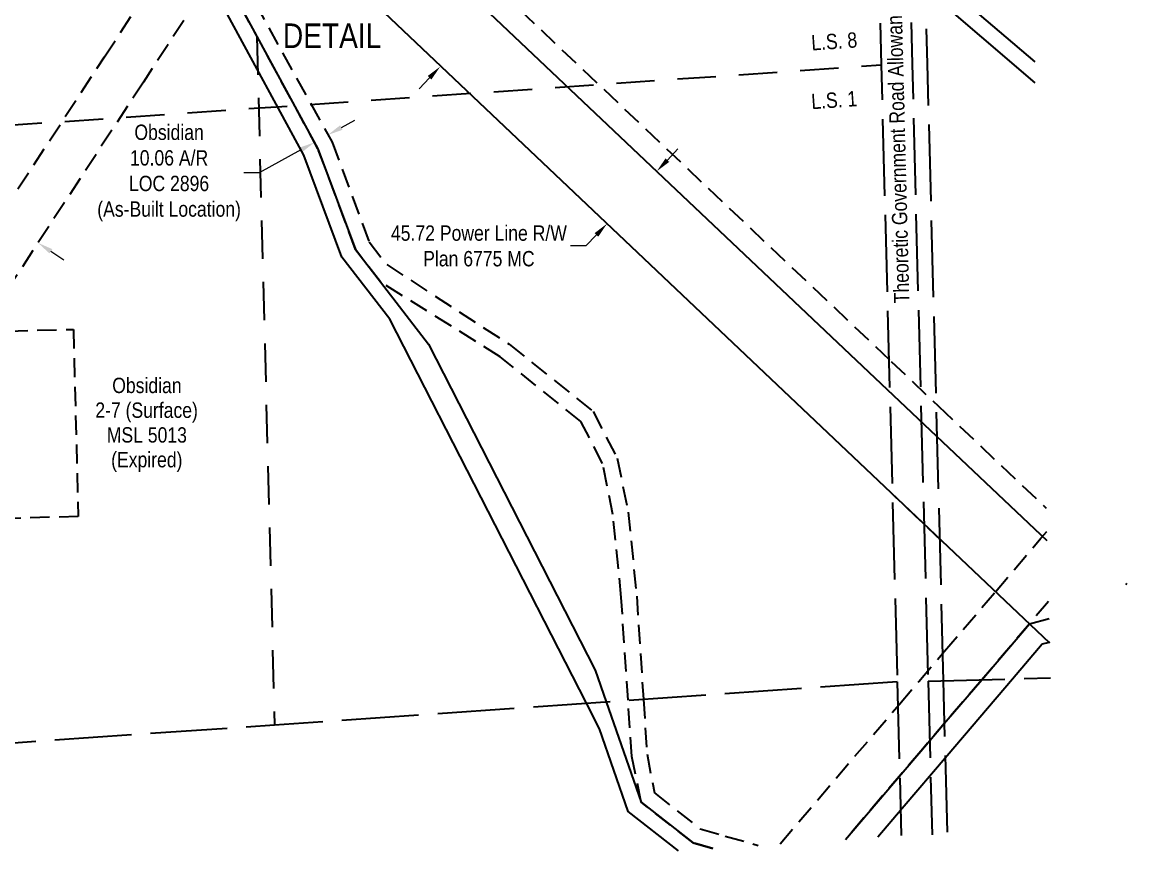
# Model space of a CAD drawing. Extents: x 624262 to 627763, y 5838588 to 5842051.
# Drawn here: x 625299 to 626019, y 5838634 to 5839174 of the extents above; entities that cross this region are included whole.
import ezdxf
from ezdxf.enums import TextEntityAlignment as Align

# ---------------------------------------------------------------- set-up
doc = ezdxf.new("R2010")
doc.units = 0
doc.header["$LTSCALE"] = 5
doc.header["$PDSIZE"] = 0.5
for name, pattern in [('foc-ACCESSROAD', [3.75, 2.5, -1.25]), ('foc-FLOWLINE', [3.75, 2.5, -1.25]), ('foc-LSD', [8, 5, -3]), ('foc-UNSURVEYED', [12.5, 10, -2.5])]:
    doc.linetypes.add(name, pattern=pattern)
doc.layers.get('Defpoints').update_dxf_attribs({"color": 9})
for name, color, linetype in [('C-AR', 13, 'foc-ACCESSROAD'), ('C-RW', 13, 'Continuous'), ('C-WS', 13, 'foc-ACCESSROAD'), ('DETAIL-T', 7, 'Continuous'), ('F-EZE', 190, 'foc-FLOWLINE'), ('F-RW', 190, 'Continuous'), ('L-ROAD-T', 7, 'Continuous'), ('L-SECTION-LSD', 7, 'foc-LSD'), ('L-USEC', 7, 'foc-UNSURVEYED')]:
    doc.layers.add(name, color=color, linetype=linetype)
doc.layers.add('C-AR-T', color=13, linetype='Continuous', lineweight=9)
doc.layers.add('F-EZE-T', color=190, linetype='Continuous', lineweight=9)
doc.styles.add('100L', font='ARIALN.TTF', dxfattribs={"height": 11})
doc.styles.add('80CG', font='ARIALN.TTF', dxfattribs={"height": 10})
doc.styles.add('80L', font='ARIALN.TTF', dxfattribs={"height": 10})
doc.dimstyles.new('Compass 5 000', dxfattribs={"dimscale": 5, "dimtxt": 9, "dimasz": 2, "dimexe": 0.2, "dimexo": 0.0625, "dimgap": 0.5, "dimtad": 0, "dimtih": 1, "dimtoh": 1, "dimzin": 0, "dimdsep": 46, "dimtxsty": '80CG', "dimcen": 0.1, "dimse1": 1, "dimse2": 1, "dimclrd": 256, "dimclrt": 256, "dimaunit": 1, "dimadec": 4, "dimazin": 0, "dimtfac": 0.06, "dimtofl": 0, "dimtmove": 0, "dimatfit": 1, "dimfxl": 0.2, "dimtolj": 1, "dimtzin": 0, "dimlwd": -1, "dimarcsym": 0})

# ---------------------------------------------------------------- blocks, each defined once
blk = doc.blocks.new('*D424')
at = {"layer": 'C-AR-T', "transparency": 16777216}
for p, q in [((625267.8, 5839057.68), (625257.8, 5839057.68)), ((625276.17, 5839052.2), (625267.8, 5839057.68)), ((625318.15, 5839024.69), (625326.52, 5839019.21))]:
    blk.add_line(p, q, dxfattribs=at)
for points in [[(625277.08, 5839053.59), (625275.25, 5839050.8), (625284.53, 5839046.72)], [(625319.07, 5839026.09), (625317.24, 5839023.3), (625309.79, 5839030.17)]]:
    blk.add_solid(points, dxfattribs=at)
at = {"layer": 'Defpoints', "color": 0, "transparency": 16777216}
for p in [(625298.71, 5839068.36), (625323.97, 5839051.81), (625309.79, 5839030.17)]:
    blk.add_point(p, dxfattribs=at)
at = {"layer": 'C-AR-T', "transparency": 16777216, "insert": (625229.89, 5839057.68), "char_height": 10, "attachment_point": 5, "style": '80CG'}
blk.add_mtext('\\A1;Obsidian\\P30.18 A/R\\PMSL 5013\\P(Expired)', dxfattribs=at)
blk = doc.blocks.new('*D430')
at = {"layer": 'C-AR-T', "transparency": 16777216}
for p, q in [((625507.37, 5839105.32), (625516.12, 5839110.16)), ((625481.06, 5839090.8), (625453.77, 5839075.72)), ((625453.77, 5839075.72), (625443.77, 5839075.72))]:
    blk.add_line(p, q, dxfattribs=at)
for points in [[(625506.56, 5839106.78), (625508.17, 5839103.86), (625498.61, 5839100.49)], [(625480.26, 5839092.26), (625481.87, 5839089.34), (625489.82, 5839095.63)]]:
    blk.add_solid(points, dxfattribs=at)
at = {"layer": 'Defpoints', "color": 0, "transparency": 16777216}
for p in [(625470.26, 5839151.84), (625461.46, 5839146.98), (625489.82, 5839095.63)]:
    blk.add_point(p, dxfattribs=at)
at = {"layer": 'C-AR-T', "transparency": 16777216, "insert": (625395.16, 5839075.72), "char_height": 10, "attachment_point": 5, "style": '80CG'}
blk.add_mtext('\\A1;Obsidian\\P10.06 A/R\\PLOC 2896\\P(As-Built Location)', dxfattribs=at)
blk = doc.blocks.new('*D446')
at = {"layer": 'Defpoints', "color": 0, "transparency": 16777216}
for p in [(625601.83, 5839202.59), (625614.69, 5839190.4), (625558.85, 5839157.2)]:
    blk.add_point(p, dxfattribs=at)
at = {"layer": 'F-EZE-T', "transparency": 16777216}
for p, q in [((625621.57, 5839197.66), (625631.51, 5839208.16)), ((625631.51, 5839208.16), (625641.51, 5839208.16)), ((625564.84, 5839137.75), (625557.96, 5839130.49))]:
    blk.add_line(p, q, dxfattribs=at)
for points in [[(625620.36, 5839198.81), (625622.78, 5839196.52), (625614.69, 5839190.4)], [(625563.63, 5839138.9), (625566.05, 5839136.61), (625571.71, 5839145.01)]]:
    blk.add_solid(points, dxfattribs=at)
at = {"layer": 'F-EZE-T', "transparency": 16777216, "insert": (625701.06, 5839208.16), "char_height": 10, "attachment_point": 5, "style": '80CG'}
blk.add_mtext('\\A1;Altalink\\P60.72 Power Line R/W\\PEZE 1836', dxfattribs=at)
blk = doc.blocks.new('*D463')
at = {"layer": 'Defpoints', "color": 0, "transparency": 16777216}
for p in [(625706.6, 5839082.73), (625674.18, 5839048.54), (625680.41, 5839042.64)]:
    blk.add_point(p, dxfattribs=at)
at = {"layer": 'F-EZE-T', "transparency": 16777216}
for p, q in [((625719.71, 5839084.07), (625726.59, 5839091.33)), ((625673.52, 5839035.38), (625666.64, 5839028.13)), ((625666.64, 5839028.13), (625656.64, 5839028.13))]:
    blk.add_line(p, q, dxfattribs=at)
for points in [[(625718.5, 5839085.22), (625720.92, 5839082.93), (625712.83, 5839076.82)], [(625672.32, 5839036.53), (625674.73, 5839034.23), (625680.41, 5839042.64)]]:
    blk.add_solid(points, dxfattribs=at)
at = {"layer": 'F-EZE-T', "transparency": 16777216, "insert": (625596.95, 5839028.13), "char_height": 10, "attachment_point": 5, "style": '80CG'}
blk.add_mtext('\\A1;45.72 Power Line R/W\\PPlan 6775 MC', dxfattribs=at)

msp = doc.modelspace()

# ---------------------------------------------------------------- linework, layer by layer
at = {"layer": 'C-AR'}
for points in [[(625749.322, 5838635.548), (625736.524, 5838639.183), (625702.719, 5838665.66), (625696.46, 5838695.545), (625694.066, 5838732.146), (625689.681, 5838799.188), (625684.244, 5838853.233), (625677.476, 5838886.451), (625663.388, 5838913.772), (625610.787, 5838955.956), (625532.898, 5839004.719), (625516.6, 5839025.852), (625492.084, 5839091.53), (625442.574, 5839182.877), (625435.892, 5839195.205), (625424.833, 5839218.748), (625396.931, 5839299.102), (625386.827, 5839319.007), (625376.799, 5839334.655), (625360.669, 5839344.264), (625214.137, 5839505.106)], [(625226.96, 5839505.975), (625367.491, 5839352.354), (625383.985, 5839342.08), (625395.565, 5839324.009), (625406.075, 5839303.304), (625434.237, 5839222.382), (625450.968, 5839186.748), (625501.269, 5839095.709), (625525.499, 5839030.796), (625536.92, 5839015.986), (625616.672, 5838964.137), (625671.353, 5838920.285), (625687.059, 5838889.825), (625694.207, 5838854.744), (625699.711, 5838800.02), (625704.107, 5838732.826), (625706.45, 5838697.016), (625711.256, 5838671.76), (625741.175, 5838648.325), (625757.423, 5838643.712), (625778.947, 5838637.598)]]:
    msp.add_lwpolyline(points, dxfattribs=at)
at = {"layer": 'C-RW'}
for points in [[(625959.312, 5839134.538), (625889.756, 5839194.103), (625858.938, 5839220.491), (625636.649, 5839410.82), (625612.841, 5839431.206), (625503.629, 5839524.72), (625311.801, 5839688.979), (625319.681, 5839695.524), (625518.028, 5839525.696), (625621.561, 5839437.052), (625645.371, 5839416.666), (625858.606, 5839234.101), (625889.423, 5839207.716), (625958.96, 5839148.178)], [(625835.74, 5838641.529), (625872.034, 5838684.063), (625884.822, 5838699.051), (625901.368, 5838718.441), (625924.43, 5838745.468), (625955.522, 5838781.906), (625968.343, 5838785.322)], [(625968.741, 5838769.905), (625968.324, 5838769.794), (625963.899, 5838768.616), (625944.581, 5838745.973), (625901.916, 5838695.975), (625872.582, 5838661.597), (625856.696, 5838642.979)]]:
    msp.add_lwpolyline(points, dxfattribs=at)
at = {"layer": 'C-WS'}
msp.add_lwpolyline([(625378.398, 5839134.897), (625271.816, 5838972.215), (625332.792, 5838973.82), (625336.002, 5838851.87), (625214.052, 5838848.66), (625212.257, 5838916.849), (625211.453, 5838947.404), (625210.841, 5838970.61), (625235.088, 5838971.248), (625353.142, 5839151.444), (625389.695, 5839207.234), (625397.913, 5839219.777), (625415.274, 5839246.277), (625424.833, 5839218.748), (625428.382, 5839211.191), (625423.262, 5839203.376), (625415.044, 5839190.833), (625378.398, 5839134.897)], close=True, dxfattribs=at)
for points in [[(625793.156, 5838638.582), (625870.919, 5838729.715), (625883.482, 5838744.441), (625900.253, 5838764.094), (625933.352, 5838802.882), (625963.057, 5838837.694), (625966.873, 5838842.165)], [(625968.051, 5838796.589), (625955.522, 5838781.906), (625924.43, 5838745.468), (625901.368, 5838718.441), (625884.822, 5838699.051), (625872.034, 5838684.063), (625835.74, 5838641.529)]]:
    msp.add_lwpolyline(points, dxfattribs=at)
at = {"layer": 'F-EZE'}
for p, q in [((625501.278, 5839297.803), (625865.47, 5838952.932)), ((625865.47, 5838952.932), (625896.357, 5838923.683)), ((625896.357, 5838923.683), (625966.482, 5838857.276)), ((625898.501, 5838835.855), (625867.615, 5838865.077)), ((626018.165, 5838808.336), (626019.019, 5838807.527))]:
    msp.add_line(p, q, dxfattribs=at)
at = {"layer": 'F-RW'}
for points in [[(624929.913, 5839794.452), (625035.416, 5839678.646), (625061.74, 5839649.75), (625057.269, 5839622.543), (625052.324, 5839592.449), (625149.086, 5839576.515), (625214.137, 5839505.106), (625360.669, 5839344.264), (625387.699, 5839226.386), (625397.913, 5839219.777), (625423.262, 5839203.376), (625435.892, 5839195.205), (625492.084, 5839091.53), (625516.6, 5839025.852), (625532.898, 5839004.719), (625564.101, 5838964.257), (625672.772, 5838751.816), (625679.941, 5838731.188), (625702.719, 5838665.66), (625736.524, 5838639.183), (625749.322, 5838635.548)], [(625726.931, 5838633.998), (625694.242, 5838659.601), (625675.46, 5838713.634), (625666.927, 5838730.306), (625538.949, 5838980.503), (625507.762, 5839020.943), (625482.964, 5839087.381), (625433.288, 5839179.03), (625415.044, 5839190.833), (625389.695, 5839207.234), (625374.444, 5839217.102), (625344.662, 5839346.978), (625201.39, 5839504.242), (625144.031, 5839567.207), (625037.691, 5839584.717), (625035.891, 5839585.014), (625037.454, 5839594.517), (625042.46, 5839624.981), (625046.786, 5839651.308), (625035.785, 5839663.382), (624930.305, 5839779.164)]]:
    msp.add_lwpolyline(points, dxfattribs=at)
at = {"layer": 'L-SECTION-LSD', "flags": 128}
for points in [[(625422.427, 5840324.251), (625463.865, 5838715.991)], [(625047.994, 5839089.988), (625859.017, 5839146.126)]]:
    msp.add_lwpolyline(points, dxfattribs=at)
at = {"layer": 'L-USEC', "flags": 128}
for points in [[(625848.621, 5839548.19), (625859.017, 5839146.126), (625869.414, 5838744.06)], [(625868.723, 5839548.709), (625879.12, 5839146.645), (625889.516, 5838744.595)], [(625899.568, 5838744.862), (625889.172, 5839146.927), (625878.775, 5839548.991)], [(625869.414, 5838744.06), (625463.865, 5838715.991), (625058.317, 5838687.924)], [(625869.414, 5838744.06), (625872, 5838644.039)], [(625889.516, 5838744.595), (625969.341, 5838746.717)], [(625889.516, 5838744.595), (625889.517, 5838744.58), (625892.103, 5838644.558)], [(625902.122, 5838646.123), (625899.568, 5838744.862)]]:
    msp.add_lwpolyline(points, dxfattribs=at)

# ---------------------------------------------------------------- texts
at = {"layer": 'C-AR-T', "insert": (625343.73, 5838942.331), "char_height": 9.99622, "width": 72.59644, "attachment_point": 1, "rotation": 359.917266, "line_spacing_factor": 0.967121, "style": '80L'}
msp.add_mtext('\\pi14.38972;Obsidian\\P\\pi3.39456;2-7 (Surface) \\P\\pi10.89513;MSL 5013\\P\\pi13.76581;(Expired)', dxfattribs=at)
at = {"layer": 'DETAIL-T', "color": 3, "style": '80CG'}
msp.add_text('DETAIL', height=15.9943, dxfattribs=at).set_placement((625469.285, 5839157.125))
at = {"layer": 'L-ROAD-T', "style": '80L'}
msp.add_text('Theoretic Government Road Allowance', height=9.99622, rotation=91.481183, dxfattribs=at).set_placement((625869.821, 5839090.688), align=Align.MIDDLE_CENTER)

# ---------------------------------------------------------------- dimensions: what is measured, and where the dimension line sits
at = {"layer": 'C-AR-T', "color": 6}
dim = msp.add_linear_dim(base=(625489.819, 5839095.633), p1=(625470.256, 5839151.839), p2=(625461.463, 5839146.984), angle=208.907104, text='Obsidian\\P10.06 A/R\\PLOC 2896\\P(As-Built Location)', dimstyle='Compass 5 000', dxfattribs=at)
dim.commit()
dim.dimension.update_dxf_attribs({"geometry": '*D430', "text_midpoint": (625395.161, 5839075.725), "dimtype": 161})
at = {"layer": 'C-AR-T'}
dim = msp.add_linear_dim(base=(625309.787, 5839030.172), p1=(625298.71, 5839068.36), p2=(625323.966, 5839051.814), angle=326.769205, text='Obsidian\\P30.18 A/R\\PMSL 5013\\P(Expired)', dimstyle='Compass 5 000', dxfattribs=at)
dim.commit()
dim.dimension.update_dxf_attribs({"geometry": '*D424', "text_midpoint": (625229.89, 5839057.679), "dimtype": 161})
at = {"layer": 'F-EZE-T'}
dim = msp.add_linear_dim(base=(625614.694, 5839190.403), p1=(625558.847, 5839157.196), p2=(625601.829, 5839202.586), angle=46.560903, text='Altalink\\P60.72 Power Line R/W\\PEZE 1836', dimstyle='Compass 5 000', dxfattribs=at)
dim.commit()
dim.dimension.update_dxf_attribs({"geometry": '*D446', "text_midpoint": (625701.057, 5839208.158), "dimtype": 161})
at = {"layer": 'F-EZE-T', "color": 6}
dim = msp.add_linear_dim(base=(625680.406, 5839042.636), p1=(625706.598, 5839082.725), p2=(625674.178, 5839048.543), angle=226.515301, text='45.72 Power Line R/W\\PPlan 6775 MC', dimstyle='Compass 5 000', dxfattribs=at)
dim.commit()
dim.dimension.update_dxf_attribs({"geometry": '*D463', "text_midpoint": (625596.953, 5839028.125), "dimtype": 161})

# ---------------------------------------------------------------- next in the draw order: texts
at = {"layer": 'L-SECTION-LSD', "char_height": 9.9962, "attachment_point": 1, "style": '100L', "bg_fill": 3, "box_fill_scale": 1.5, "bg_fill_color": 256, "bg_fill_transparency": 0}
for s, width, insert, rotation in [('L.S. 8', 30.38966, (625813.1, 5839165.455), 3.960185), ('L.S. 1', 29.97986, (625813.1, 5839127.184), 3.959567)]:
    msp.add_mtext_dynamic_manual_height_columns(s, width=width, gutter_width=54.979, heights=[0], dxfattribs=dict(at, insert=insert, rotation=rotation))

# ---------------------------------------------------------------- next in the draw order: linework, layer by layer
at = {"layer": 'F-EZE', "linetype": 'Continuous'}
for points in [[(625967.029, 5838836.109), (625855.16, 5838942.045), (625490.564, 5839287.298), (625457.048, 5839324.114), (625295.758, 5839501.292), (625172.309, 5839636.906), (625021.068, 5839803.053), (624927.04, 5839906.345)], [(625968.754, 5838769.43), (625456.86, 5839254.66), (625226.96, 5839505.975), (625125.032, 5839617.861), (625017.535, 5839735.86), (624928.92, 5839833.13)]]:
    msp.add_lwpolyline(points, dxfattribs=at)

doc.saveas('drawing.dxf')
